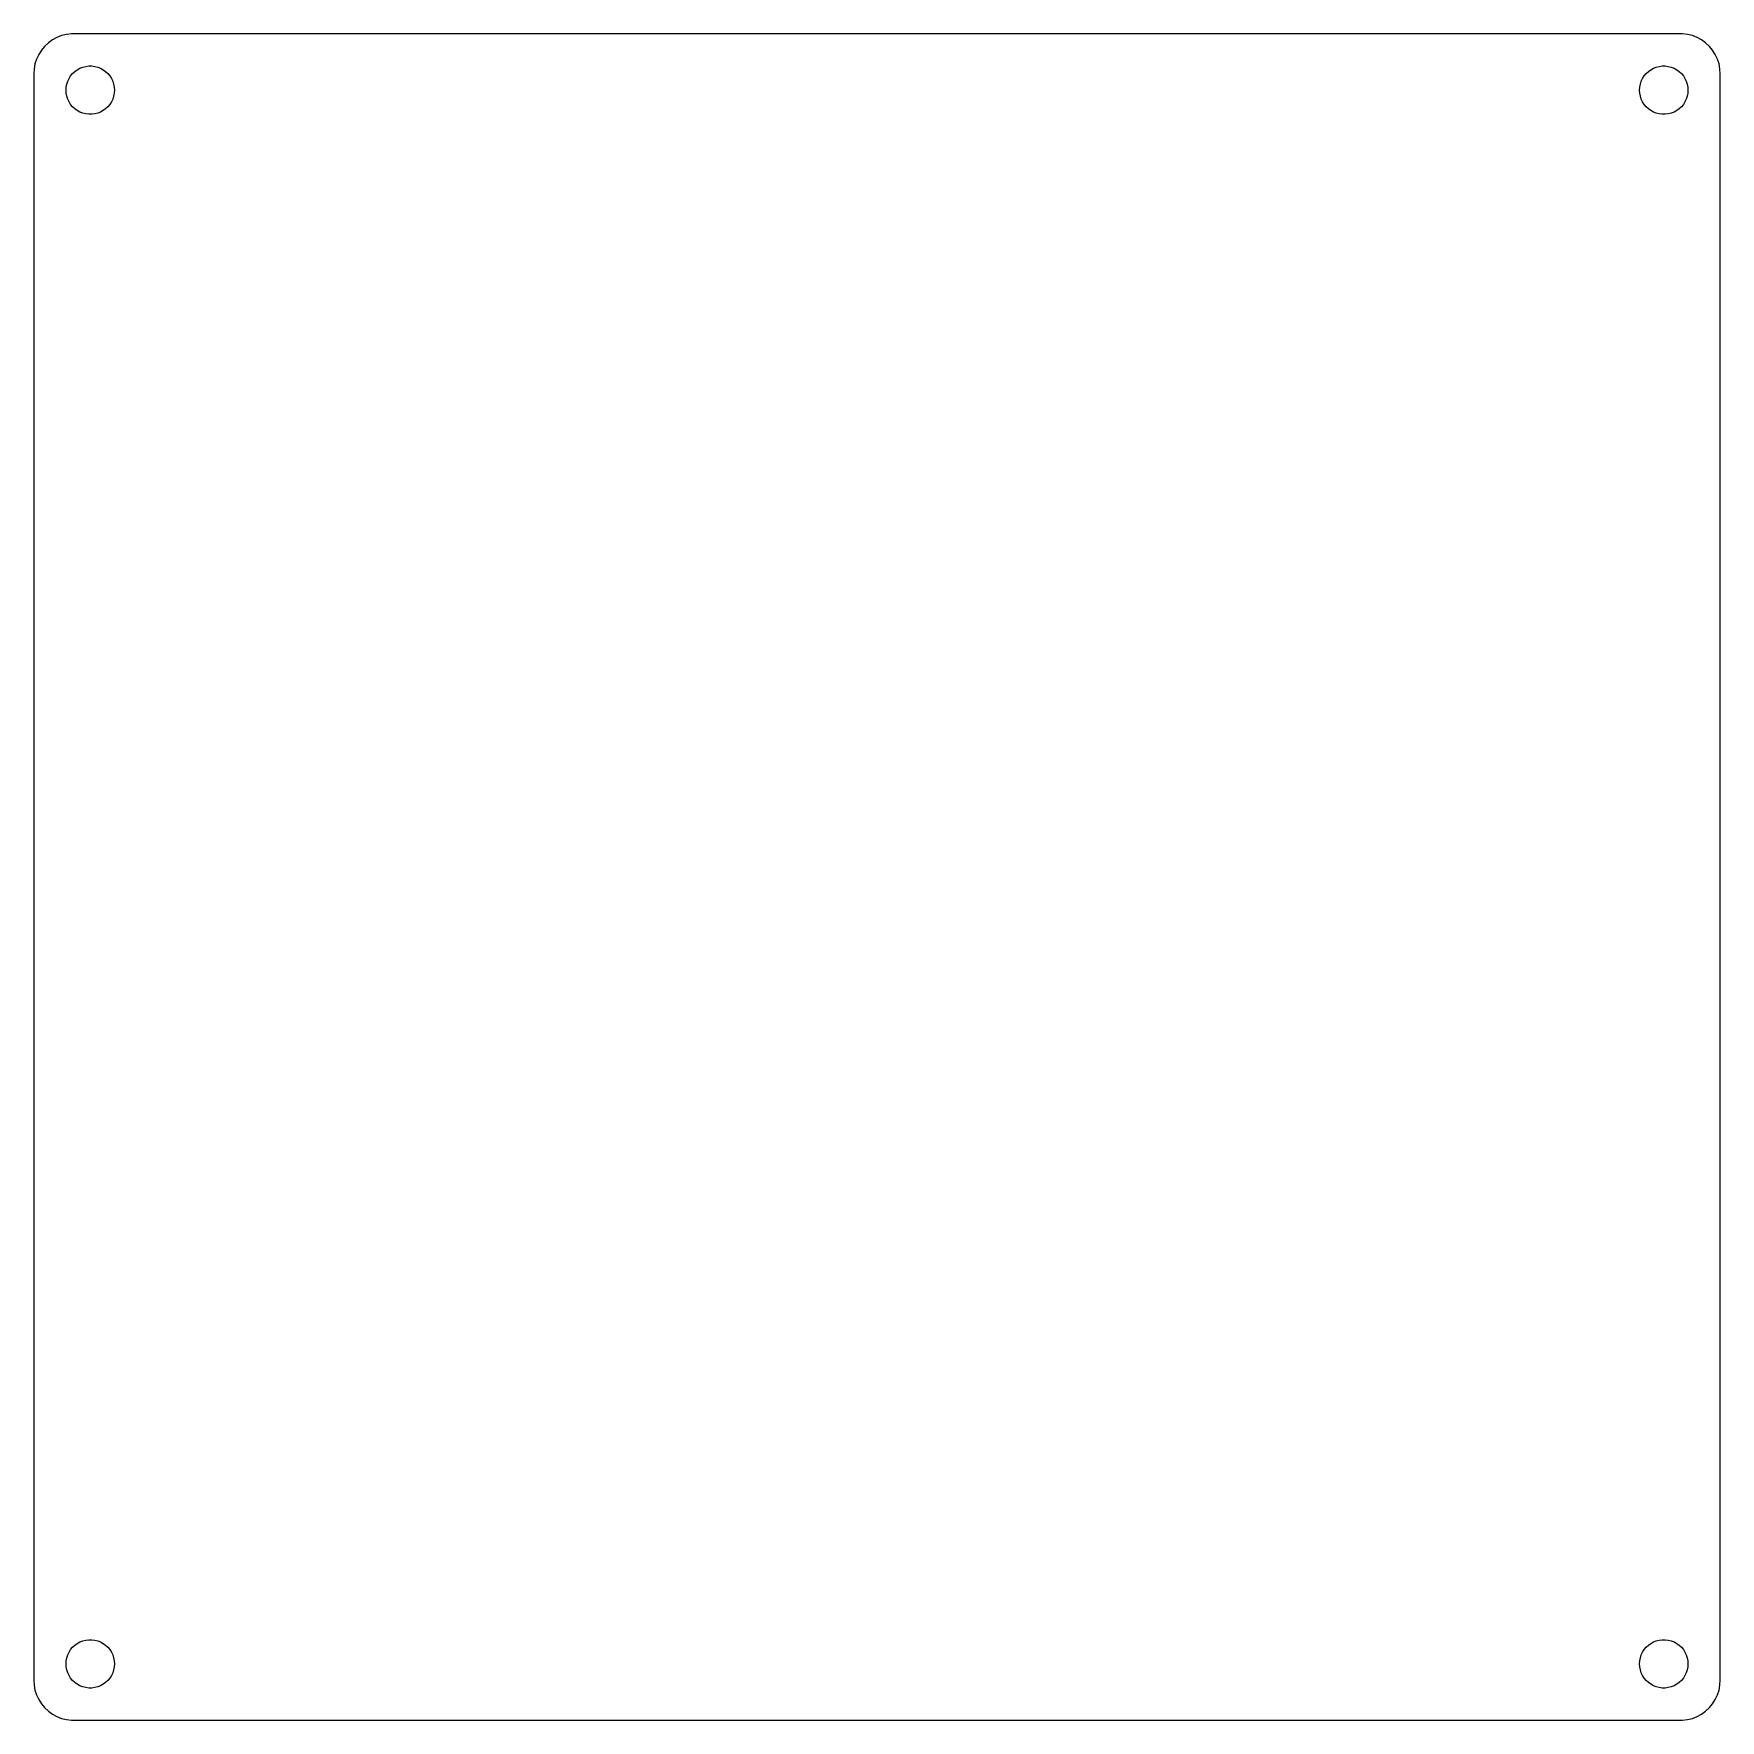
# Model space of a CAD drawing. Header units: metres. Extents: x -104 to 104, y -104 to 104.
import ezdxf

# ---------------------------------------------------------------- set-up
doc = ezdxf.new("R2010")
doc.units = ezdxf.units.M

msp = doc.modelspace()

# ---------------------------------------------------------------- linework, layer by layer
for p, q in [((-103.545, 102.439), (-103.882, 101.909)), ((-103.145, 102.923), (-103.545, 102.439)), ((-102.687, 103.353), (-103.145, 102.923)), ((-102.179, 103.722), (-102.687, 103.353)), ((-101.629, 104.024), (-102.179, 103.722)), ((-101.045, 104.255), (-101.629, 104.024)), ((-100.437, 104.411), (-101.045, 104.255)), ((-99.8139, 104.49), (-100.437, 104.411)), ((99.8139, 104.49), (-99.8139, 104.49)), ((100.437, 104.411), (99.8139, 104.49)), ((101.045, 104.255), (100.437, 104.411)), ((101.629, 104.024), (101.045, 104.255)), ((102.179, 103.722), (101.629, 104.024)), ((102.687, 103.353), (102.179, 103.722)), ((103.145, 102.923), (102.687, 103.353)), ((103.545, 102.439), (103.145, 102.923)), ((103.882, 101.909), (103.545, 102.439)), ((-104.343, 100.743), (-104.461, 100.127)), ((-104.149, 101.341), (-104.343, 100.743)), ((-103.882, 101.909), (-104.149, 101.341)), ((-98.7773, 100.214), (-98.427, 100.353)), ((-98.427, 100.353), (-98.0621, 100.447)), ((-98.0621, 100.447), (-97.6884, 100.494)), ((-97.6884, 100.494), (-97.3116, 100.494)), ((-97.3116, 100.494), (-96.9379, 100.447)), ((-96.9379, 100.447), (-96.573, 100.353)), ((-96.573, 100.353), (-96.2227, 100.214)), ((96.2227, 100.214), (96.573, 100.353)), ((96.573, 100.353), (96.9379, 100.447)), ((96.9379, 100.447), (97.3116, 100.494)), ((97.3116, 100.494), (97.6884, 100.494)), ((97.6884, 100.494), (98.0621, 100.447)), ((98.0621, 100.447), (98.427, 100.353)), ((98.427, 100.353), (98.7773, 100.214)), ((104.149, 101.341), (103.882, 101.909)), ((104.343, 100.743), (104.149, 101.341)), ((104.461, 100.127), (104.343, 100.743)), ((-104.461, 100.127), (-104.5, 99.5)), ((-104.5, 99.5), (-104.5, -99.5)), ((-100.476, 97.876), (-100.406, 98.2461)), ((-100.406, 98.2461), (-100.289, 98.6044)), ((-100.289, 98.6044), (-100.129, 98.9453)), ((-100.129, 98.9453), (-99.927, 99.2634)), ((-99.927, 99.2634), (-99.6869, 99.5536)), ((-99.6869, 99.5536), (-99.4123, 99.8115)), ((-99.4123, 99.8115), (-99.1075, 100.033)), ((-99.1075, 100.033), (-98.7773, 100.214)), ((-96.2227, 100.214), (-95.8925, 100.033)), ((-95.8925, 100.033), (-95.5877, 99.8115)), ((-95.5877, 99.8115), (-95.3131, 99.5536)), ((-95.3131, 99.5536), (-95.073, 99.2634)), ((-95.073, 99.2634), (-94.8711, 98.9453)), ((-94.8711, 98.9453), (-94.7107, 98.6044)), ((-94.7107, 98.6044), (-94.5943, 98.2461)), ((-94.5943, 98.2461), (-94.5237, 97.876)), ((94.5237, 97.876), (94.5943, 98.2461)), ((94.5943, 98.2461), (94.7107, 98.6044)), ((94.7107, 98.6044), (94.8711, 98.9453)), ((94.8711, 98.9453), (95.073, 99.2634)), ((95.073, 99.2634), (95.3131, 99.5536)), ((95.3131, 99.5536), (95.5877, 99.8115)), ((95.5877, 99.8115), (95.8925, 100.033)), ((95.8925, 100.033), (96.2227, 100.214)), ((98.7773, 100.214), (99.1075, 100.033)), ((99.1075, 100.033), (99.4123, 99.8115)), ((99.4123, 99.8115), (99.6869, 99.5536)), ((99.6869, 99.5536), (99.927, 99.2634)), ((99.927, 99.2634), (100.129, 98.9453)), ((100.129, 98.9453), (100.289, 98.6044)), ((100.289, 98.6044), (100.406, 98.2461)), ((100.406, 98.2461), (100.476, 97.876)), ((104.5, 99.5), (104.461, 100.127)), ((104.5, -99.5), (104.5, 99.5)), ((-100.5, 97.5), (-100.476, 97.876)), ((-100.476, 97.124), (-100.5, 97.5)), ((-100.406, 96.7539), (-100.476, 97.124)), ((-100.289, 96.3956), (-100.406, 96.7539)), ((-100.129, 96.0547), (-100.289, 96.3956)), ((-94.7107, 96.3956), (-94.8711, 96.0547)), ((-94.5943, 96.7539), (-94.7107, 96.3956)), ((-94.5237, 97.124), (-94.5943, 96.7539)), ((-94.5237, 97.876), (-94.5, 97.5)), ((-94.5, 97.5), (-94.5237, 97.124)), ((94.5, 97.5), (94.5237, 97.876)), ((94.5237, 97.124), (94.5, 97.5)), ((94.5943, 96.7539), (94.5237, 97.124)), ((94.7107, 96.3956), (94.5943, 96.7539)), ((94.8711, 96.0547), (94.7107, 96.3956)), ((100.289, 96.3956), (100.129, 96.0547)), ((100.406, 96.7539), (100.289, 96.3956)), ((100.476, 97.124), (100.406, 96.7539)), ((100.476, 97.876), (100.5, 97.5)), ((100.5, 97.5), (100.476, 97.124)), ((-99.927, 95.7366), (-100.129, 96.0547)), ((-99.6869, 95.4464), (-99.927, 95.7366)), ((-99.4123, 95.1885), (-99.6869, 95.4464)), ((-99.1075, 94.967), (-99.4123, 95.1885)), ((-98.7773, 94.7855), (-99.1075, 94.967)), ((-98.427, 94.6468), (-98.7773, 94.7855)), ((-98.0621, 94.5531), (-98.427, 94.6468)), ((-97.6884, 94.5059), (-98.0621, 94.5531)), ((-97.3116, 94.5059), (-97.6884, 94.5059)), ((-96.9379, 94.5531), (-97.3116, 94.5059)), ((-96.573, 94.6468), (-96.9379, 94.5531)), ((-96.2227, 94.7855), (-96.573, 94.6468)), ((-95.8925, 94.967), (-96.2227, 94.7855)), ((-95.5877, 95.1885), (-95.8925, 94.967)), ((-95.3131, 95.4464), (-95.5877, 95.1885)), ((-95.073, 95.7366), (-95.3131, 95.4464)), ((-94.8711, 96.0547), (-95.073, 95.7366)), ((95.073, 95.7366), (94.8711, 96.0547)), ((95.3131, 95.4464), (95.073, 95.7366)), ((95.5877, 95.1885), (95.3131, 95.4464)), ((95.8925, 94.967), (95.5877, 95.1885)), ((96.2227, 94.7855), (95.8925, 94.967)), ((96.573, 94.6468), (96.2227, 94.7855)), ((96.9379, 94.5531), (96.573, 94.6468)), ((97.3116, 94.5059), (96.9379, 94.5531)), ((97.6884, 94.5059), (97.3116, 94.5059)), ((98.0621, 94.5531), (97.6884, 94.5059)), ((98.427, 94.6468), (98.0621, 94.5531)), ((98.7773, 94.7855), (98.427, 94.6468)), ((99.1075, 94.967), (98.7773, 94.7855)), ((99.4123, 95.1885), (99.1075, 94.967)), ((99.6869, 95.4464), (99.4123, 95.1885)), ((99.927, 95.7366), (99.6869, 95.4464)), ((100.129, 96.0547), (99.927, 95.7366)), ((-100.289, -96.3956), (-100.129, -96.0547)), ((-100.129, -96.0547), (-99.927, -95.7366)), ((-99.927, -95.7366), (-99.6869, -95.4464)), ((-99.6869, -95.4464), (-99.4123, -95.1885)), ((-99.4123, -95.1885), (-99.1075, -94.967)), ((-99.1075, -94.967), (-98.7773, -94.7855)), ((-98.7773, -94.7855), (-98.427, -94.6468)), ((-98.427, -94.6468), (-98.0621, -94.5531)), ((-98.0621, -94.5531), (-97.6884, -94.5059)), ((-97.6884, -94.5059), (-97.3116, -94.5059)), ((-97.3116, -94.5059), (-96.9379, -94.5531)), ((-96.9379, -94.5531), (-96.573, -94.6468)), ((-96.573, -94.6468), (-96.2227, -94.7855)), ((-96.2227, -94.7855), (-95.8925, -94.967)), ((-95.8925, -94.967), (-95.5877, -95.1885)), ((-95.5877, -95.1885), (-95.3131, -95.4464)), ((-95.3131, -95.4464), (-95.073, -95.7366)), ((-95.073, -95.7366), (-94.8711, -96.0547)), ((-94.8711, -96.0547), (-94.7107, -96.3956)), ((94.7107, -96.3956), (94.8711, -96.0547)), ((94.8711, -96.0547), (95.073, -95.7366)), ((95.073, -95.7366), (95.3131, -95.4464)), ((95.3131, -95.4464), (95.5877, -95.1885)), ((95.5877, -95.1885), (95.8925, -94.967)), ((95.8925, -94.967), (96.2227, -94.7855)), ((96.2227, -94.7855), (96.573, -94.6468)), ((96.573, -94.6468), (96.9379, -94.5531)), ((96.9379, -94.5531), (97.3116, -94.5059)), ((97.3116, -94.5059), (97.6884, -94.5059)), ((97.6884, -94.5059), (98.0621, -94.5531)), ((98.0621, -94.5531), (98.427, -94.6468)), ((98.427, -94.6468), (98.7773, -94.7855)), ((98.7773, -94.7855), (99.1075, -94.967)), ((99.1075, -94.967), (99.4123, -95.1885)), ((99.4123, -95.1885), (99.6869, -95.4464)), ((99.6869, -95.4464), (99.927, -95.7366)), ((99.927, -95.7366), (100.129, -96.0547)), ((100.129, -96.0547), (100.289, -96.3956)), ((-100.5, -97.5), (-100.476, -97.124)), ((-100.476, -97.876), (-100.5, -97.5)), ((-100.476, -97.124), (-100.406, -96.7539)), ((-100.406, -98.2461), (-100.476, -97.876)), ((-100.406, -96.7539), (-100.289, -96.3956)), ((-94.7107, -96.3956), (-94.5943, -96.7539)), ((-94.5943, -96.7539), (-94.5237, -97.124)), ((-94.5237, -97.876), (-94.5943, -98.2461)), ((-94.5237, -97.124), (-94.5, -97.5)), ((-94.5, -97.5), (-94.5237, -97.876)), ((94.5, -97.5), (94.5237, -97.124)), ((94.5237, -97.876), (94.5, -97.5)), ((94.5237, -97.124), (94.5943, -96.7539)), ((94.5943, -98.2461), (94.5237, -97.876)), ((94.5943, -96.7539), (94.7107, -96.3956)), ((100.289, -96.3956), (100.406, -96.7539)), ((100.406, -96.7539), (100.476, -97.124)), ((100.476, -97.876), (100.406, -98.2461)), ((100.476, -97.124), (100.5, -97.5)), ((100.5, -97.5), (100.476, -97.876)), ((-104.5, -99.5), (-104.461, -100.127)), ((-104.461, -100.127), (-104.343, -100.743)), ((-100.289, -98.6044), (-100.406, -98.2461)), ((-100.129, -98.9453), (-100.289, -98.6044)), ((-99.927, -99.2634), (-100.129, -98.9453)), ((-99.6869, -99.5536), (-99.927, -99.2634)), ((-99.4123, -99.8115), (-99.6869, -99.5536)), ((-99.1075, -100.033), (-99.4123, -99.8115)), ((-98.7773, -100.214), (-99.1075, -100.033)), ((-98.427, -100.353), (-98.7773, -100.214)), ((-96.2227, -100.214), (-96.573, -100.353)), ((-95.8925, -100.033), (-96.2227, -100.214)), ((-95.5877, -99.8115), (-95.8925, -100.033)), ((-95.3131, -99.5536), (-95.5877, -99.8115)), ((-95.073, -99.2634), (-95.3131, -99.5536)), ((-94.8711, -98.9453), (-95.073, -99.2634)), ((-94.7107, -98.6044), (-94.8711, -98.9453)), ((-94.5943, -98.2461), (-94.7107, -98.6044)), ((94.7107, -98.6044), (94.5943, -98.2461)), ((94.8711, -98.9453), (94.7107, -98.6044)), ((95.073, -99.2634), (94.8711, -98.9453)), ((95.3131, -99.5536), (95.073, -99.2634)), ((95.5877, -99.8115), (95.3131, -99.5536)), ((95.8925, -100.033), (95.5877, -99.8115)), ((96.2227, -100.214), (95.8925, -100.033)), ((96.573, -100.353), (96.2227, -100.214)), ((98.7773, -100.214), (98.427, -100.353)), ((99.1075, -100.033), (98.7773, -100.214)), ((99.4123, -99.8115), (99.1075, -100.033)), ((99.6869, -99.5536), (99.4123, -99.8115)), ((99.927, -99.2634), (99.6869, -99.5536)), ((100.129, -98.9453), (99.927, -99.2634)), ((100.289, -98.6044), (100.129, -98.9453)), ((100.406, -98.2461), (100.289, -98.6044)), ((104.343, -100.743), (104.461, -100.127)), ((104.461, -100.127), (104.5, -99.5)), ((-104.343, -100.743), (-104.149, -101.341)), ((-104.149, -101.341), (-103.882, -101.909)), ((-103.882, -101.909), (-103.545, -102.439)), ((-98.0621, -100.447), (-98.427, -100.353)), ((-97.6884, -100.494), (-98.0621, -100.447)), ((-97.3116, -100.494), (-97.6884, -100.494)), ((-96.9379, -100.447), (-97.3116, -100.494)), ((-96.573, -100.353), (-96.9379, -100.447)), ((96.9379, -100.447), (96.573, -100.353)), ((97.3116, -100.494), (96.9379, -100.447)), ((97.6884, -100.494), (97.3116, -100.494)), ((98.0621, -100.447), (97.6884, -100.494)), ((98.427, -100.353), (98.0621, -100.447)), ((103.545, -102.439), (103.882, -101.909)), ((103.882, -101.909), (104.149, -101.341)), ((104.149, -101.341), (104.343, -100.743)), ((-103.545, -102.439), (-103.145, -102.923)), ((-103.145, -102.923), (-102.687, -103.353)), ((-102.687, -103.353), (-102.179, -103.722)), ((-102.179, -103.722), (-101.629, -104.024)), ((-101.629, -104.024), (-101.045, -104.255)), ((-101.045, -104.255), (-100.437, -104.411)), ((-100.437, -104.411), (-99.8139, -104.49)), ((-99.8139, -104.49), (99.8139, -104.49)), ((99.8139, -104.49), (100.437, -104.411)), ((100.437, -104.411), (101.045, -104.255)), ((101.045, -104.255), (101.629, -104.024)), ((101.629, -104.024), (102.179, -103.722)), ((102.179, -103.722), (102.687, -103.353)), ((102.687, -103.353), (103.145, -102.923)), ((103.145, -102.923), (103.545, -102.439))]:
    msp.add_line(p, q)

doc.saveas('drawing.dxf')
